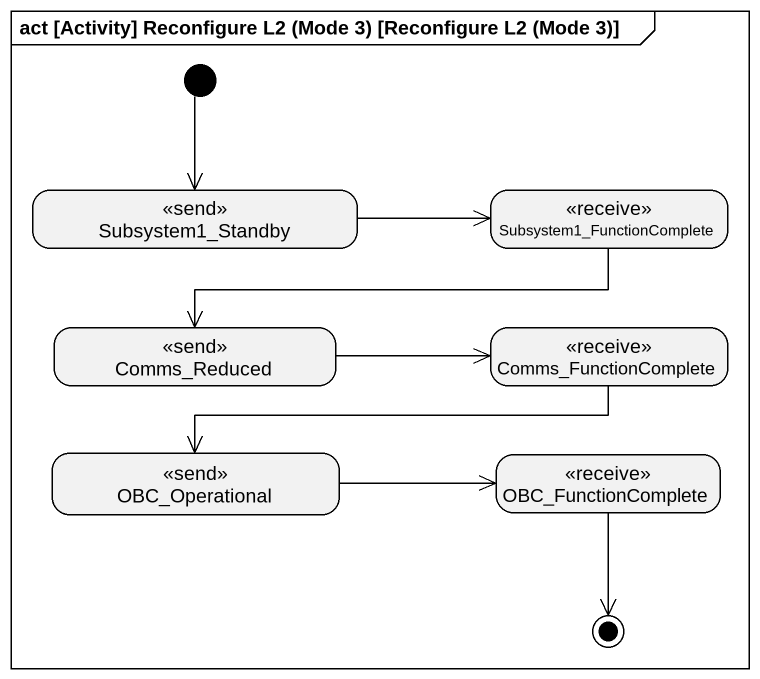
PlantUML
@startuml
mainframe act [Activity] Reconfigure L2 (Mode 3) [Reconfigure L2 (Mode 3)]
hide empty description
state Subsystem1_Standby <<send>>
state Subsystem1_FunctionComplete <<receive>>
state Comms_Reduced <<send>>
state Comms_FunctionComplete <<receive>>
state OBC_Operational <<send>>
state OBC_FunctionComplete <<receive>>
[*] --> Subsystem1_Standby
Subsystem1_Standby -right-> Subsystem1_FunctionComplete
Subsystem1_FunctionComplete -left-> Comms_Reduced
Comms_Reduced -right-> Comms_FunctionComplete
Comms_FunctionComplete -left-> OBC_Operational
OBC_Operational -right-> OBC_FunctionComplete
OBC_FunctionComplete --> [*]
@enduml
